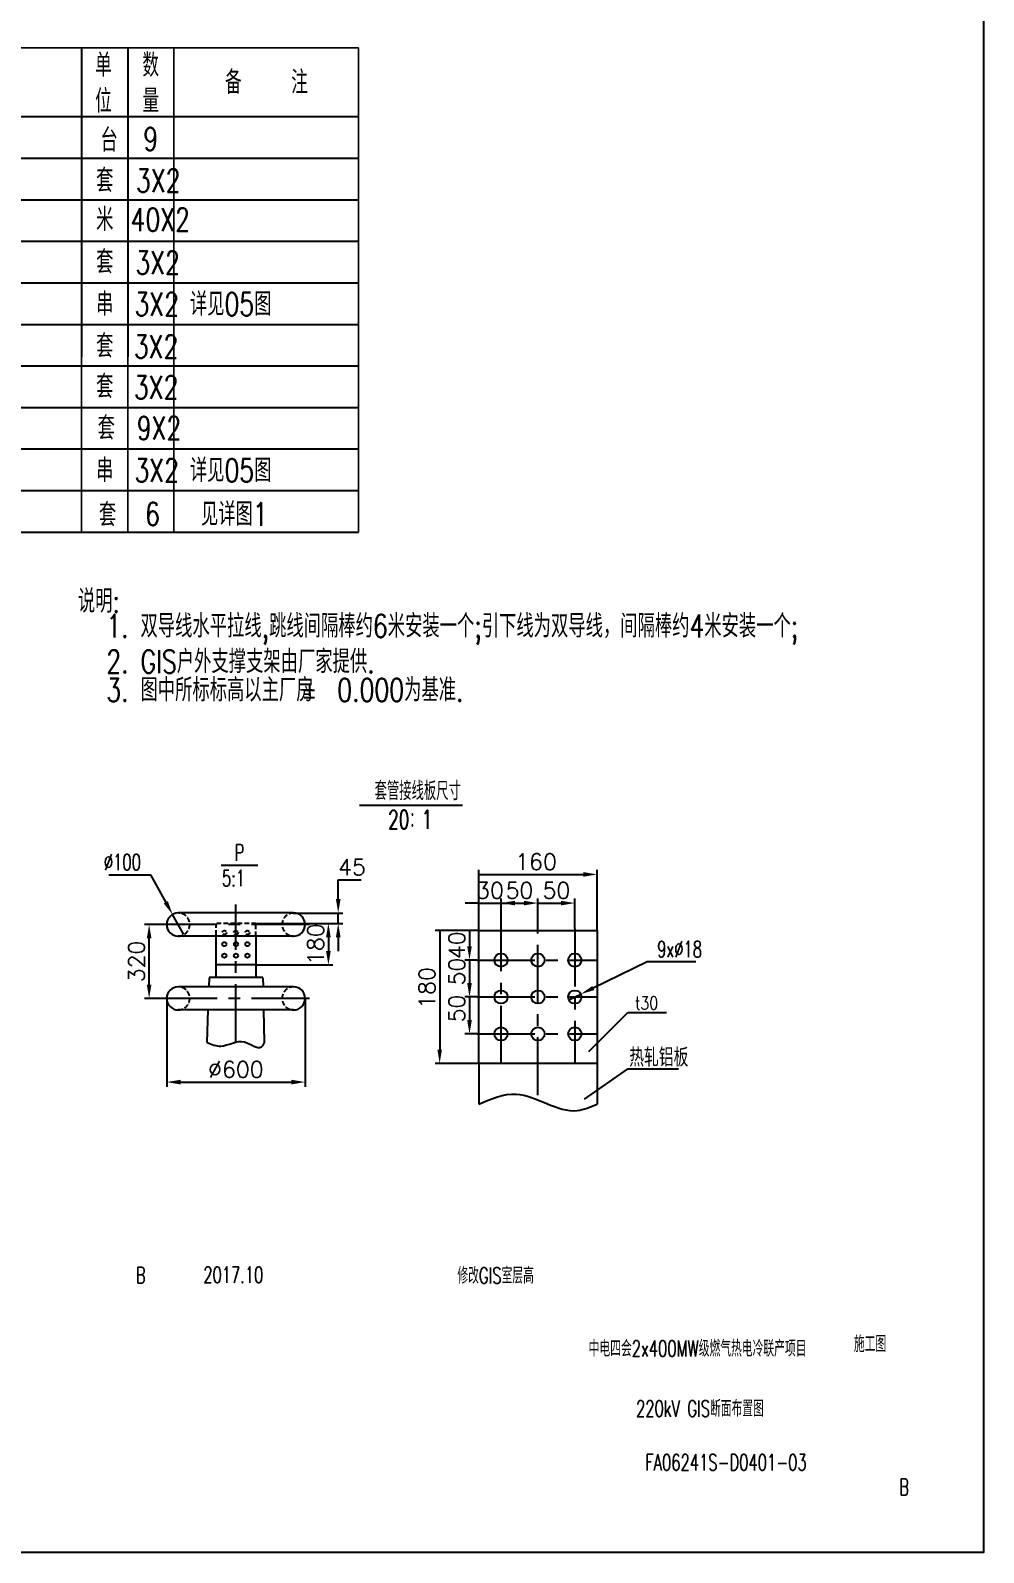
# Model space of a CAD drawing. Extents: x -61205 to 26665, y -81742 to 98141.
# Drawn here: x 6018 to 26665, y -31748 to 1227 of the extents above; entities that cross this region are included whole.
import ezdxf
from ezdxf.enums import TextEntityAlignment as Align

# ---------------------------------------------------------------- set-up
doc = ezdxf.new("R2010")
doc.units = 0
doc.header["$LTSCALE"] = 1000
doc.header["$MEASUREMENT"] = 0
doc.linetypes.add('F', pattern=[0.75, 0.5, -0.25])
doc.linetypes.add('G', pattern=[2, 1.25, -0.25, 0.25, -0.25])
doc.layers.get('0').update_dxf_attribs({"linetype": 'CONTINUOUS'})
doc.layers.get('DEFPOINTS').update_dxf_attribs({"linetype": 'CONTINUOUS'})
for name, color, linetype in [('01', 7, 'CONTINUOUS'), ('02', 1, 'CONTINUOUS'), ('04', 2, 'F'), ('05', 4, 'G'), ('08', 1, 'CONTINUOUS'), ('11', 6, 'CONTINUOUS'), ('2', 7, 'CONTINUOUS'), ('PUB_DIM', 3, 'CONTINUOUS')]:
    doc.layers.add(name, color=color, linetype=linetype)
doc.styles.add('A', font='geditxt.shx', dxfattribs={"width": 0.72, "bigfont": 'hzfs_1.shx'})
doc.styles.add('HZ', font='geditxt.shx', dxfattribs={"width": 0.75, "bigfont": 'hzfs_1.shx'})
doc.styles.add('intecad', font='geditxt.shx', dxfattribs={"width": 0.667, "bigfont": 'hzfs_1.shx'})
doc.styles.get("Standard").update_dxf_attribs({"font": 'geditxt.shx', "bigfont": 'hzfs_1.shx'})
doc.dimstyles.new('INTE', dxfattribs={"dimscale": 100, "dimtxt": 3.5, "dimasz": 3, "dimexe": 1, "dimexo": 0, "dimgap": 1, "dimtad": 1, "dimtoh": 1, "dimdsep": 46, "dimtxsty": 'Standard', "dimcen": 0, "dimclrd": 7, "dimclre": 7, "dimclrt": 6, "dimadec": 0, "dimazin": 2, "dimtp": 0.1, "dimtm": 0.1, "dimtfac": 0.71, "dimtdec": 3, "dimtix": 1, "dimtmove": 0, "dimatfit": 3, "dimfxl": 1, "dimlwd": -1, "dimlwe": -1, "dimarcsym": 0})

# ---------------------------------------------------------------- blocks, each defined once
blk = doc.blocks.new('*D413')
at = {"layer": '11', "color": 7, "transparency": 16777216}
for p, q in [((8853, -18143), (8489, -18143)), ((8589, -19443), (8589, -18443)), ((8853, -19743), (8489, -19743))]:
    blk.add_line(p, q, dxfattribs=at)
for points in [[(8539, -18443), (8639, -18443), (8589, -18143)], [(8539, -19443), (8639, -19443), (8589, -19743)]]:
    blk.add_solid(points, dxfattribs=at)
at = {"layer": 'DEFPOINTS', "color": 0, "transparency": 16777216}
for p in [(8589, -18143), (8853, -18143), (8853, -19743)]:
    blk.add_point(p, dxfattribs=at)
at = {"layer": '11', "color": 6, "transparency": 16777216, "insert": (8314, -18943), "char_height": 350, "attachment_point": 5, "rotation": 90}
blk.add_mtext('320', dxfattribs=at)
blk = doc.blocks.new('*D414')
at = {"color": 7, "transparency": 16777216}
for p, q in [((7714, -17065), (8617, -17065)), ((8617, -17065), (8951, -17662)), ((9341, -18361), (9097, -17924))]:
    blk.add_line(p, q, dxfattribs=at)
blk.add_solid([(8995, -17638), (8907, -17687), (9097, -17924)], dxfattribs=at)
at = {"layer": 'DEFPOINTS', "color": 0, "transparency": 16777216}
for p in [(9097, -17924), (9341, -18361)]:
    blk.add_point(p, dxfattribs=at)
at = {"color": 6, "transparency": 16777216, "insert": (8010, -16790), "char_height": 350, "attachment_point": 5, "style": 'intecad'}
blk.add_mtext('%%c100', dxfattribs=at)
blk = doc.blocks.new('_None')
blk = doc.blocks.new('*D415')
at = {"color": 7, "transparency": 16777216}
for p, q in [((19381, -18951), (18211, -19518)), ((20431, -18951), (19381, -18951)), ((17682, -19775), (17941, -19649))]:
    blk.add_line(p, q, dxfattribs=at)
blk.add_solid([(18190, -19473), (18233, -19563), (17941, -19649)], dxfattribs=at)
at = {"layer": 'DEFPOINTS', "color": 0, "transparency": 16777216}
for p in [(17682, -19775), (17941, -19649)]:
    blk.add_point(p, dxfattribs=at)
at = {"color": 6, "transparency": 16777216, "insert": (20081, -18676), "char_height": 350, "attachment_point": 5, "style": 'intecad'}
blk.add_mtext('9x%%c18', dxfattribs=at)
blk = doc.blocks.new('*D416')
at = {"layer": '11', "color": 7, "transparency": 16777216}
for p, q in [((10903, -18118), (12572, -18118)), ((12472, -18418), (12472, -18718)), ((10903, -19018), (12572, -19018))]:
    blk.add_line(p, q, dxfattribs=at)
for points in [[(12422, -18418), (12522, -18418), (12472, -18118)], [(12422, -18718), (12522, -18718), (12472, -19018)]]:
    blk.add_solid(points, dxfattribs=at)
at = {"layer": 'DEFPOINTS', "color": 0, "transparency": 16777216}
for p in [(10903, -18118), (10903, -19018), (12472, -19018)]:
    blk.add_point(p, dxfattribs=at)
at = {"layer": '11', "color": 6, "transparency": 16777216, "insert": (12197, -18568), "char_height": 350, "attachment_point": 5, "rotation": 90}
blk.add_mtext('180', dxfattribs=at)
blk = doc.blocks.new('*D417')
at = {"layer": '11', "color": 7, "transparency": 16777216}
for p, q in [((15732, -18272), (15429, -18272)), ((15529, -18272), (15529, -18612)), ((15692, -18912), (15429, -18912))]:
    blk.add_line(p, q, dxfattribs=at)
blk.add_solid([(15479, -18612), (15579, -18612), (15529, -18912)], dxfattribs=at)
at = {"layer": 'DEFPOINTS', "color": 0, "transparency": 16777216}
for p in [(15732, -18272), (15529, -18912), (15692, -18912)]:
    blk.add_point(p, dxfattribs=at)
at = {"layer": '11', "color": 6, "transparency": 16777216, "insert": (15254, -18592), "char_height": 350, "attachment_point": 5, "rotation": 90}
blk.add_mtext('40', dxfattribs=at)
blk = doc.blocks.new('*D418')
at = {"layer": '11', "color": 7, "transparency": 16777216}
for p, q in [((12685, -17593), (12685, -17173)), ((12685, -17173), (13182, -17173)), ((10903, -18118), (12785, -18118)), ((11719, -17893), (12785, -17893)), ((12685, -18118), (12685, -17893)), ((12685, -18418), (12685, -18718))]:
    blk.add_line(p, q, dxfattribs=at)
for points in [[(12635, -17593), (12735, -17593), (12685, -17893)], [(12635, -18418), (12735, -18418), (12685, -18118)]]:
    blk.add_solid(points, dxfattribs=at)
at = {"layer": 'DEFPOINTS', "color": 0, "transparency": 16777216}
for p in [(10903, -18118), (11719, -17893), (12685, -18118)]:
    blk.add_point(p, dxfattribs=at)
at = {"layer": '11', "color": 6, "transparency": 16777216, "insert": (12983, -16898), "char_height": 350, "attachment_point": 5}
blk.add_mtext('45', dxfattribs=at)
blk = doc.blocks.new('*D419')
at = {"layer": '11', "color": 7, "transparency": 16777216}
for p, q in [((15732, -18272), (14783, -18272)), ((14883, -18272), (14883, -20852)), ((15732, -21152), (14783, -21152))]:
    blk.add_line(p, q, dxfattribs=at)
blk.add_solid([(14833, -20852), (14933, -20852), (14883, -21152)], dxfattribs=at)
at = {"layer": 'DEFPOINTS', "color": 0, "transparency": 16777216}
for p in [(15732, -18272), (14883, -21152), (15732, -21152)]:
    blk.add_point(p, dxfattribs=at)
at = {"layer": '11', "color": 6, "transparency": 16777216, "insert": (14608, -19517), "char_height": 350, "attachment_point": 5, "rotation": 90}
blk.add_mtext('180', dxfattribs=at)
blk = doc.blocks.new('*D420')
at = {"layer": '11', "color": 7, "transparency": 16777216}
for p, q in [((15692, -19712), (15429, -19712)), ((15529, -19712), (15529, -20212)), ((15692, -20512), (15429, -20512))]:
    blk.add_line(p, q, dxfattribs=at)
blk.add_solid([(15479, -20212), (15579, -20212), (15529, -20512)], dxfattribs=at)
at = {"layer": 'DEFPOINTS', "color": 0, "transparency": 16777216}
for p in [(15692, -19712), (15529, -20512), (15692, -20512)]:
    blk.add_point(p, dxfattribs=at)
at = {"layer": '11', "color": 6, "transparency": 16777216, "insert": (15254, -19962), "char_height": 350, "attachment_point": 5, "rotation": 90}
blk.add_mtext('50', dxfattribs=at)
blk = doc.blocks.new('*D421')
at = {"layer": '11', "color": 7, "transparency": 16777216}
for p, q in [((15692, -18912), (15429, -18912)), ((15529, -18912), (15529, -19412)), ((15692, -19712), (15429, -19712))]:
    blk.add_line(p, q, dxfattribs=at)
blk.add_solid([(15479, -19412), (15579, -19412), (15529, -19712)], dxfattribs=at)
at = {"layer": 'DEFPOINTS', "color": 0, "transparency": 16777216}
for p in [(15692, -18912), (15529, -19712), (15692, -19712)]:
    blk.add_point(p, dxfattribs=at)
at = {"layer": '11', "color": 6, "transparency": 16777216, "insert": (15254, -19162), "char_height": 350, "attachment_point": 5, "rotation": 90}
blk.add_mtext('50', dxfattribs=at)
blk = doc.blocks.new('*D422')
at = {"color": 7, "transparency": 16777216}
for p, q in [((8969, -19743), (8969, -21656)), ((11969, -19743), (11969, -21656)), ((9269, -21556), (11669, -21556))]:
    blk.add_line(p, q, dxfattribs=at)
for points in [[(9269, -21506), (9269, -21606), (8969, -21556)], [(11669, -21506), (11669, -21606), (11969, -21556)]]:
    blk.add_solid(points, dxfattribs=at)
at = {"layer": 'DEFPOINTS', "color": 0, "transparency": 16777216}
for p in [(8969, -19743), (11969, -19743), (11969, -21556)]:
    blk.add_point(p, dxfattribs=at)
at = {"color": 6, "lineweight": 15, "transparency": 16777216, "insert": (10469, -21281), "char_height": 350, "attachment_point": 5}
blk.add_mtext('%%c600', dxfattribs=at)
blk = doc.blocks.new('*D423')
at = {"color": 7, "transparency": 16777216}
for p, q in [((15732, -18272), (15732, -16957)), ((15732, -17057), (17992, -17057)), ((18292, -18272), (18292, -16957))]:
    blk.add_line(p, q, dxfattribs=at)
blk.add_solid([(17992, -17007), (17992, -17107), (18292, -17057)], dxfattribs=at)
at = {"layer": 'DEFPOINTS', "color": 0, "transparency": 16777216}
for p in [(18292, -17057), (15732, -18272), (18292, -18272)]:
    blk.add_point(p, dxfattribs=at)
at = {"color": 6, "transparency": 16777216, "insert": (16970, -16782), "char_height": 350, "attachment_point": 5}
blk.add_mtext('160', dxfattribs=at)
blk = doc.blocks.new('*D424')
at = {"color": 7, "transparency": 16777216}
for p, q in [((17012, -18238), (17012, -17578)), ((17012, -17678), (17512, -17678)), ((17812, -18232), (17812, -17578))]:
    blk.add_line(p, q, dxfattribs=at)
blk.add_solid([(17512, -17628), (17512, -17728), (17812, -17678)], dxfattribs=at)
at = {"layer": 'DEFPOINTS', "color": 0, "transparency": 16777216}
for p in [(17812, -17678), (17012, -18238), (17812, -18232)]:
    blk.add_point(p, dxfattribs=at)
at = {"color": 6, "transparency": 16777216, "insert": (17412, -17403), "char_height": 350, "attachment_point": 5}
blk.add_mtext('50', dxfattribs=at)
blk = doc.blocks.new('*D425')
at = {"color": 7, "transparency": 16777216}
for p, q in [((16212, -18232), (16212, -17578)), ((16212, -17678), (16712, -17678)), ((17012, -18238), (17012, -17578))]:
    blk.add_line(p, q, dxfattribs=at)
blk.add_solid([(16712, -17628), (16712, -17728), (17012, -17678)], dxfattribs=at)
at = {"layer": 'DEFPOINTS', "color": 0, "transparency": 16777216}
for p in [(17012, -17678), (16212, -18232), (17012, -18238)]:
    blk.add_point(p, dxfattribs=at)
at = {"color": 6, "transparency": 16777216, "insert": (16612, -17403), "char_height": 350, "attachment_point": 5}
blk.add_mtext('50', dxfattribs=at)
blk = doc.blocks.new('*D426')
at = {"color": 7, "transparency": 16777216}
for p, q in [((15732, -17678), (15432, -17678)), ((15732, -18272), (15732, -17578)), ((15732, -17678), (16212, -17678)), ((16212, -18232), (16212, -17578)), ((16512, -17678), (16812, -17678))]:
    blk.add_line(p, q, dxfattribs=at)
blk.add_solid([(16512, -17628), (16512, -17728), (16212, -17678)], dxfattribs=at)
at = {"layer": 'DEFPOINTS', "color": 0, "transparency": 16777216}
for p in [(16212, -17678), (15732, -18272), (16212, -18232)]:
    blk.add_point(p, dxfattribs=at)
at = {"color": 6, "transparency": 16777216, "insert": (15972, -17403), "char_height": 350, "attachment_point": 5}
blk.add_mtext('30', dxfattribs=at)

msp = doc.modelspace()

# ---------------------------------------------------------------- linework, layer by layer
for p, q in [((7124.684, 852.093), (7124.684, -5843.822)), ((8124.684, 852.093), (8124.684, -5843.822)), ((8124.684, 852.093), (8124.684, -647.907)), ((11950.916, -13061.786), (12171.5, -13061.786)), ((12061.208, -12934.543), (12061.208, -13189.029)), ((11950.916, -13227.063), (12171.5, -13227.063)), ((13144.028, -15554.242), (15376.918, -15554.242))]:
    msp.add_line(p, q)
at = {"color": 7}
for p, q in [((13124.684, -647.907), (-4875.316, -647.907)), ((13124.684, -1547.907), (-4875.316, -1547.907)), ((13124.684, -2447.907), (-4875.316, -2447.907)), ((13124.684, -4247.907), (-4875.316, -4247.907)), ((13124.684, -5147.907), (-4875.316, -5147.907)), ((13124.684, -6047.907), (-4875.316, -6047.907)), ((13124.684, -6947.907), (-4875.316, -6947.907)), ((13124.684, -7847.907), (-4875.316, -7847.907)), ((13124.684, -8747.907), (-4875.316, -8747.907))]:
    msp.add_line(p, q, dxfattribs=at)
msp.add_lwpolyline([(-57434.652, 27652.093), (26665.348, 27652.093), (26665.348, -31747.907), (-57434.652, -31747.907)], close=True)
at = {"color": 7, "const_width": 35}
for points in [[(624.684, 852.093), (7124.684, 852.093)], [(7124.684, 852.093), (8124.684, 852.093)], [(8124.684, 852.093), (9124.684, 852.093)], [(9124.684, 852.093), (13124.684, 852.093)]]:
    msp.add_lwpolyline(points, dxfattribs=at)
at = {"const_width": 35}
for points in [[(7124.684, 852.093), (7124.684, -9647.907)], [(8124.684, 852.093), (8124.684, -9647.907)], [(9124.684, 852.093), (9124.684, -9647.907)], [(13124.684, 852.093), (13124.684, -9647.907)], [(-4875.316, -647.907), (13124.684, -647.907)]]:
    msp.add_lwpolyline(points, dxfattribs=at)
msp.add_spline([(15731.931, -22032.219), (16537.375, -21816.401), (17864.478, -22171.997), (18291.931, -22032.219)], degree=3)
at = {"layer": '01'}
for p, q in [((11719.239, -17892.548), (9219.239, -17892.548)), ((11719.239, -18392.548), (9219.239, -18392.548)), ((10035.457, -18392.548), (10035.457, -19292.548)), ((10903.02, -18392.548), (10903.02, -19292.548)), ((15731.931, -21152.219), (15731.931, -18272.219)), ((15731.931, -18272.219), (18291.931, -18272.219)), ((18291.931, -18272.219), (18291.931, -21152.219)), ((10903.02, -19017.548), (10035.457, -19017.548)), ((9889.532, -19299.021), (9882.423, -19492.548)), ((11048.665, -19292.548), (9889.812, -19292.548)), ((11048.945, -19299.021), (11056.055, -19492.548)), ((11719.239, -19492.548), (9219.239, -19492.548)), ((11719.239, -19992.548), (9219.239, -19992.548)), ((9847.154, -20701.696), (9865.324, -19992.548)), ((11091.324, -20701.696), (11073.154, -19992.548)), ((15731.931, -21152.219), (15731.931, -22032.219)), ((18291.931, -21152.219), (15731.931, -21152.219)), ((18291.931, -21152.219), (18291.931, -22032.219))]:
    msp.add_line(p, q, dxfattribs=at)
for centre, radius in [((10219.239, -18567.548), 45), ((10219.239, -18817.548), 45), ((10469.239, -18567.548), 45), ((10469.239, -18817.548), 45), ((10719.239, -18567.548), 45), ((10719.239, -18817.548), 45), ((16211.931, -18912.219), 144), ((17011.931, -18912.219), 144), ((17811.931, -18912.219), 144), ((16211.931, -19712.219), 144), ((17011.931, -19712.219), 144), ((17811.931, -19712.219), 144), ((16211.931, -20512.219), 144), ((17011.931, -20512.219), 144), ((17811.931, -20512.219), 144)]:
    msp.add_circle(centre, radius, dxfattribs=at)
for centre, start, end in [((9219.239, -18142.548), 90, 270), ((11719.239, -18142.548), 270, 90), ((9219.239, -19742.548), 90, 270), ((11719.239, -19742.548), 270, 90)]:
    msp.add_arc(centre, 250, start, end, dxfattribs=at)
at = {"layer": '02'}
for p, q in [((18117.032, -20891.748), (18959.256, -20047.3)), ((18959.256, -20047.3), (19794.856, -20047.3)), ((18018.714, -21924.606), (18951.728, -21273.117)), ((20053.462, -21273.117), (18951.728, -21273.117))]:
    msp.add_line(p, q, dxfattribs=at)
at = {"layer": '04', "ltscale": 0.2}
for p, q in [((10035.457, -18117.548), (10035.457, -18392.548)), ((10903.02, -18117.548), (10035.457, -18117.548)), ((10903.02, -18392.548), (10903.02, -18117.548))]:
    msp.add_line(p, q, dxfattribs=at)
for centre in [(10219.239, -18317.548), (10469.239, -18317.548), (10719.239, -18317.548)]:
    msp.add_circle(centre, 45, dxfattribs=at)
for centre, start, end in [((9219.239, -18142.548), 270, 90), ((11719.239, -18142.548), 90, 270), ((9219.239, -19742.548), 270, 90), ((11719.239, -19742.548), 90, 270)]:
    msp.add_arc(centre, 250, start, end, dxfattribs=at)
at = {"layer": '05'}
for p, q in [((10469.239, -20687.933), (10469.239, -17706.301)), ((12060.177, -18142.548), (8853.195, -18142.548)), ((16211.931, -21152.219), (16211.931, -18232.219)), ((17011.931, -21835.798), (17011.931, -18232.219)), ((17811.931, -18232.219), (17811.931, -21152.219)), ((15691.931, -18912.219), (18291.931, -18912.219)), ((12060.177, -19742.548), (8853.195, -19742.548)), ((15691.931, -19712.219), (18291.931, -19712.219)), ((15691.931, -20512.219), (18291.931, -20512.219))]:
    msp.add_line(p, q, dxfattribs=at)
at = {"layer": '08'}
msp.add_line((10150.297, -16859.581), (10942.237, -16859.581), dxfattribs=at)
msp.add_spline([(9847.154, -20701.696), (10139.59, -20775.743), (10656.497, -20685.738), (11020.683, -20791.396), (11091.324, -20701.696)], degree=3, dxfattribs=at)
at = {"layer": '2', "color": 7}
msp.add_line((13124.684, -3347.907), (-4875.316, -3347.907), dxfattribs=at)
at = {"layer": 'PUB_DIM', "color": 0}
msp.add_line((13124.684, -9647.907), (-4875.316, -9647.907), dxfattribs=at)
msp.add_lwpolyline([(13124.684, -9647.907, 35, 35, 0), (-4875.316, -9647.907, 35, 35, 0)], format="xyseb", dxfattribs=at)

# ---------------------------------------------------------------- texts
at = {"layer": '11', "style": 'intecad'}
for s, height, width, p in [('套管接线板尺寸', 400, 0.667, (13474.136, -15448.599)), ('20：1', 400, 0.667, (13768.287, -16067.857)), ('P', 350, 0.667, (10441.066, -16759.566)), ('5:1', 350, 0.667, (10166.527, -17313.539)), ('t30', 280, 0.8, (19116.478, -19984.97)), ('热轧铝板', 400, 0.8, (18991.491, -21221.413)), ('B', 350, 0.667, (8301.199, -25913.102)), ('2017.10', 350, 0.667, (9763.333, -25906.429)), ('修改GIS室层高', 350, 0.667, (15266.28, -25921.338)), ('施工图 ', 350, 0.667, (23856.05, -27405.438)), ('中电四会2x400MW级燃气热电冷联产项目', 350, 0.667, (18110.338, -27503.629)), ('220kV GIS断面布置图', 350, 0.667, (19138.086, -28804.189)), ('FA06241S-D0401-03', 350, 0.667, (19341.344, -29968.769)), ('B', 350, 0.667, (24841.12, -30503.411))]:
    msp.add_text(s, height=height, dxfattribs=dict(at, width=width)).set_placement(p)
at = {"layer": '2', "color": 7, "style": 'A', "width": 0.72}
for s, p in [('单', (7419.262, 223.985)), ('数', (8443.128, 223.985)), ('备    注', (10234.28, -146.937)), ('位', (7419.262, -552.264)), ('量', (8443.128, -546.93))]:
    msp.add_text(s, height=500, dxfattribs=at).set_placement(p)
at = {"layer": 'PUB_DIM', "color": 0, "style": 'HZ', "width": 0.75}
msp.add_text('台', height=500, dxfattribs=at).set_placement((7722.357, -1150.528), align=Align.MIDDLE_CENTER)
for s, p in [('9', (8462.538, -1375.297)), ('套', (7440.378, -2275.297)), ('3X2', (8303.451, -2275.297)), ('米', (7440.378, -3120.399)), ('40X2', (8187.629, -3120.399)), ('套', (7440.378, -4038.446)), ('3X2', (8292.027, -4053.636)), ('串', (7440.378, -4953.636)), ('3X2', (8272.132, -4953.636)), ('详见05图', (9471.107, -4953.636)), ('套', (7440.378, -5861.581)), ('3X2', (8257.27, -5871.247)), ('套', (7440.378, -6738.446)), ('3X2', (8259.14, -6753.636)), ('套', (7472.349, -7637.603)), ('9X2', (8321.264, -7637.603)), ('串', (7440.378, -8553.636)), ('3X2', (8272.132, -8553.636)), ('详见05图', (9471.107, -8553.636)), ('套', (7501.518, -9516.372)), ('见详图1', (9710.945, -9501.797)), ('说明:', (7045.555, -11386.356)), ('1. 双导线水平拉线,跳线间隔棒约6米安装一个;引下线为双导线，间隔棒约4米安装一个;', (7662.136, -11924.991)), ('2. GIS户外支撑支架由厂家提供.', (7662.136, -12695.542)), ('3. 图中所标标高以主厂房  0.000为基准.', (7662.136, -13310.818))]:
    msp.add_text(s, height=500, dxfattribs=at).set_placement(p)
msp.add_text('6', height=500, dxfattribs=at).set_placement((8662.136, -9497.551), align=Align.CENTER)

# ---------------------------------------------------------------- dimensions: what is measured, and where the dimension line sits
for p1, p2, text, picture, middle in [((9341.164, -18360.801), (9097.314, -17924.295), '%%c100', '*D414', (8010.182, -17064.67)), ((17682.374, -19775.076), (17941.488, -19649.362), '9x%%c18', '*D415', (20080.878, -18951.159))]:
    dim = msp.add_diameter_dim_2p(p1=p1, p2=p2, text=text, dimstyle='INTE', override={"dimtxsty": 'intecad', "dimblk1": 'None', "dimsah": 1})
    dim.commit()
    dim.dimension.update_dxf_attribs({"geometry": picture, "text_midpoint": middle, "dimtype": 163})
for base, p1, p2, text, picture, middle in [((18291.931, -17057.062), (15731.931, -18272.219), (18291.931, -18272.219), '160', '*D423', (16969.982, -17057.062)), ((16211.931, -17677.535), (15731.931, -18272.219), (16211.931, -18232.219), '30', '*D426', (15971.931, -17677.535)), ((17011.931, -17677.535), (16211.931, -18232.219), (17011.931, -18237.827), '50', '*D425', (16611.931, -17677.535)), ((17811.931, -17677.535), (17011.931, -18237.827), (17811.931, -18232.219), '50', '*D424', (17411.931, -17677.535))]:
    dim = msp.add_linear_dim(base=base, p1=p1, p2=p2, text=text, dimstyle='INTE', override={"dimblk1": 'None', "dimsah": 1})
    dim.commit()
    dim.dimension.update_dxf_attribs({"geometry": picture, "text_midpoint": middle, "dimtype": 160})
at = {"lineweight": 15}
dim = msp.add_linear_dim(base=(11969.239, -21555.968), p1=(8969.239, -19742.548), p2=(11969.239, -19742.548), text='%%c600', dimstyle='INTE', override={"dimlfac": 0.2}, dxfattribs=at)
dim.commit()
dim.dimension.update_dxf_attribs({"geometry": '*D422', "text_midpoint": (10469.239, -21280.968)})
at = {"layer": '11'}
for base, p1, p2, text, override, picture, middle in [((12685.082, -18117.548), (11719.239, -17892.548), (10903.02, -18117.548), '45', {"dimlfac": 0.2}, '*D418', (12983.415, -17172.548)), ((14882.654, -21152.219), (15731.931, -18272.219), (15731.931, -21152.219), '180', {"dimblk1": 'None', "dimsah": 1}, '*D419', (14882.654, -19517.222)), ((15528.647, -18912.219), (15731.931, -18272.219), (15691.931, -18912.219), '40', {"dimblk1": 'None', "dimsah": 1}, '*D417', (15528.647, -18592.219))]:
    dim = msp.add_linear_dim(base=base, p1=p1, p2=p2, angle=90, text=text, dimstyle='INTE', override=override, dxfattribs=at)
    dim.commit()
    dim.dimension.update_dxf_attribs({"geometry": picture, "text_midpoint": middle, "dimtype": 160})
for base, p1, p2, text, override, picture, middle in [((12472.309, -19017.548), (10903.02, -18117.548), (10903.02, -19017.548), '180', {"dimlfac": 0.2}, '*D416', (12197.309, -18567.548)), ((8589.079, -18142.548), (8853.195, -19742.548), (8853.195, -18142.548), '320', {"dimlfac": 0.2}, '*D413', (8314.079, -18942.548)), ((15528.647, -19712.219), (15691.931, -18912.219), (15691.931, -19712.219), '50', {"dimblk1": 'None', "dimsah": 1}, '*D421', (15253.647, -19162.219)), ((15528.647, -20512.219), (15691.931, -19712.219), (15691.931, -20512.219), '50', {"dimblk1": 'None', "dimsah": 1}, '*D420', (15253.647, -19962.219))]:
    dim = msp.add_linear_dim(base=base, p1=p1, p2=p2, angle=90, text=text, dimstyle='INTE', override=override, dxfattribs=at)
    dim.commit()
    dim.dimension.update_dxf_attribs({"geometry": picture, "text_midpoint": middle})

doc.saveas('drawing.dxf')
